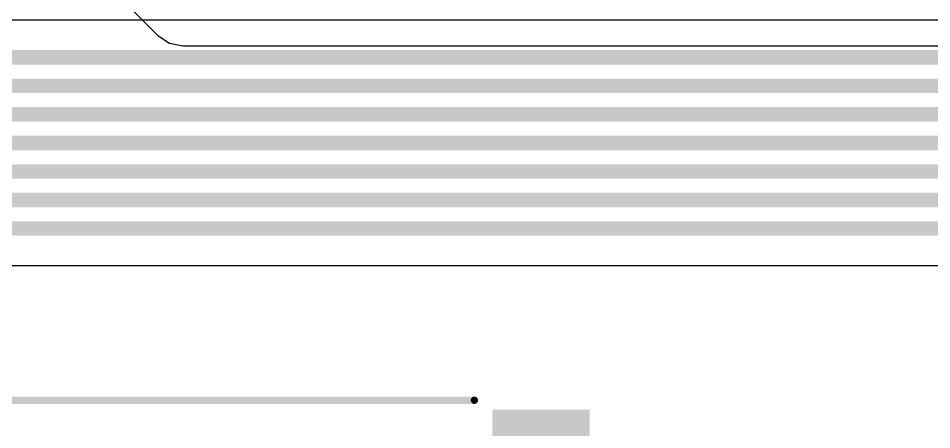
# Model space of a CAD drawing. Header units: inches. Extents: x -3 to 5437, y -3 to 5435.
# Drawn here: x 142.06 to 158.05, y 61.27 to 68.48 of the extents above; entities that cross this region are included whole.
import ezdxf

# ---------------------------------------------------------------- set-up
doc = ezdxf.new("R2010")
doc.units = ezdxf.units.IN
for name, color, linetype in [('GND', 16, 'Continuous'), ('Top Layer', 1, 'Continuous'), ('Top Overlay', 2, 'Continuous'), ('Top Paste', 8, 'Continuous'), ('Top Solder', 216, 'Continuous')]:
    doc.layers.add(name, color=color, linetype=linetype)

# ---------------------------------------------------------------- blocks, each defined once
blk = doc.blocks.new('A2008WR_S_8P_208')
at = {"layer": 'Top Layer'}
blk.add_hatch(color=1, dxfattribs=at).paths.add_polyline_path([(-10.55, -1.95), (-9.05, -1.95), (-9.05, -5.55), (-10.55, -5.55)])
at = {"layer": 'Top Paste'}
blk.add_hatch(color=8, dxfattribs=at).paths.add_polyline_path([(-10.55, -1.95), (-9.05, -1.95), (-9.05, -5.55), (-10.55, -5.55)])
at = {"layer": 'Top Solder'}
blk.add_hatch(color=216, dxfattribs=at).paths.add_polyline_path([(-10.652, -1.848), (-8.948, -1.848), (-8.948, -5.652), (-10.652, -5.652)])
at = {"layer": 'Top Overlay'}
blk.add_lwpolyline([(7.722, -5.817, 0.127, 0.127, 0), (-8.636, -5.817, 0.127, 0.127, 0)], format="xyseb", dxfattribs=at)
blk.add_lwpolyline([(-8.668, -5.817, 0.0635, 0.0635, 1), (-8.604, -5.817, 0.0635, 0.0635, 1)], format="xyseb", close=True, dxfattribs=at)

msp = doc.modelspace()

# ---------------------------------------------------------------- linework, layer by layer
at = {"layer": 'GND'}
for p, q in [((137.871, 74.812), (144.503, 68.18)), ((144.503, 68.18), (144.704, 68.045)), ((144.704, 68.045), (144.942, 67.998)), ((144.942, 67.998), (165.177, 67.998))]:
    msp.add_line(p, q, dxfattribs=at)
at = {"layer": 'Top Layer'}
for p, q in [((165.565, 68.445), (120.122, 68.445)), ((123.321, 64.15), (173.337, 64.15))]:
    msp.add_line(p, q, dxfattribs=at)
for points in [[(120.122, 67.797, 0.254, 0.254, 0), (177.799, 67.797, 0.254, 0.254, 0)], [(124.774, 67.297, 0.254, 0.254, 0), (178.019, 67.297, 0.254, 0.254, 0)], [(125.155, 66.797, 0.254, 0.254, 0), (178.084, 66.797, 0.254, 0.254, 0)], [(124.785, 66.297, 0.254, 0.254, 0), (177.902, 66.297, 0.254, 0.254, 0)], [(122.869, 65.797, 0.254, 0.254, 0), (177.719, 65.797, 0.254, 0.254, 0)], [(124.012, 65.297, 0.254, 0.254, 0), (177.537, 65.297, 0.254, 0.254, 0)], [(123.053, 64.797, 0.254, 0.254, 0), (173.605, 64.797, 0.254, 0.254, 0)]]:
    msp.add_lwpolyline(points, format="xyseb", dxfattribs=at)

# ---------------------------------------------------------------- block references
at = {"rotation": 180}
msp.add_blockref('A2008WR_S_8P_208', (141.41, 55.973), dxfattribs=at)

doc.saveas('drawing.dxf')
